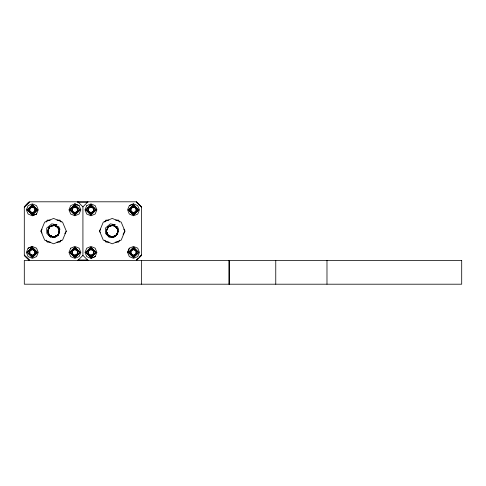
<?xml version="1.0" encoding="UTF-8"?>
<svg xmlns="http://www.w3.org/2000/svg" width="486" height="486" viewBox="0 0 486 486"><rect width="100%" height="100%" fill="white"/><g stroke="black" fill="none" stroke-linecap="round" stroke-linejoin="round"><path stroke-width="0.73" d="M32.325 257.55L37.477 252.398L32.325 247.246L27.18 252.398L32.325 257.55L37.477 252.398M27.18 252.398L32.325 247.246M32.325 214.976L37.477 209.831L32.325 204.679L27.18 209.831L32.325 214.976L37.477 209.831M32.325 204.679L35.387 208.057L35.387 211.598L32.325 213.366L27.18 209.831L32.325 206.289L35.387 208.057L34.755 208.427L34.755 211.228L35.387 211.598M74.899 257.55L80.05 252.398L74.899 247.246L69.747 252.398L74.899 257.55L80.05 252.398M69.747 252.398L74.899 247.246M74.899 214.976L80.05 209.831L74.899 204.679L69.747 209.831L74.899 214.976L80.05 209.831M74.899 204.995L77.96 208.057L77.329 208.427L77.329 211.228L77.96 211.598L77.96 208.057L74.899 206.289L71.837 208.057L71.837 211.598L74.899 213.366L77.96 211.598L79.734 209.831L74.899 204.995L70.063 209.831L74.899 214.66L69.747 209.831L74.899 204.679M90.955 257.55L96.106 252.398L90.955 247.246L85.803 252.398L90.955 257.55L96.106 252.398M85.803 252.398L90.955 247.246M90.955 214.976L85.803 209.831L90.955 214.976L96.106 209.831L90.955 204.679L85.803 209.831M96.106 209.831L90.955 214.66L86.119 209.831L90.955 204.679M133.522 257.55L138.674 252.398L133.522 247.246L128.377 252.398L133.522 257.55L138.674 252.398M128.377 252.398L133.522 257.234L138.358 252.398L136.584 250.63L135.952 250.995L135.952 253.801L133.522 255.205L133.522 255.934L136.584 254.166L136.584 250.63L133.522 247.246M136.584 250.63L133.522 248.862L133.522 249.597L135.952 250.995M133.522 214.976L138.674 209.831L133.522 204.679L128.377 209.831L133.522 214.976L138.674 209.831M128.377 209.831L133.522 214.66L138.358 209.831L136.584 208.057L135.952 208.427L135.952 211.228L133.522 212.631L133.522 213.366L136.584 211.598L136.584 208.057L133.522 204.679M136.584 208.057L133.522 206.289L133.522 207.024L135.952 208.427M136.335 201.799L141.554 207.012L139.312 204.995M117.891 229.277L117.047 234.604L112.242 237.059L107.746 235.005L111.251 236.974L115.212 236.263M117.891 229.283L117.047 234.61L112.242 237.059L107.746 235.005M58.763 234.082L59.559 231.111L57.755 226.853L53.588 225.17L49.414 226.907L53.642 225.17L57.828 226.919L53.642 225.17L49.444 226.877L47.671 231.111L48.321 233.821L50.471 237.083L55.343 237.223L58.757 234.082L56.583 236.263L52.622 236.974L49.122 235.005L47.671 231.111L49.402 226.919L53.588 225.17M117.387 234.082L118.183 231.111L116.385 226.853L112.217 225.17L108.044 226.907L112.266 225.17L116.452 226.919L112.278 225.17L108.026 226.919L106.294 231.111L106.847 233.614L109.095 237.083L113.967 237.223L117.387 234.082L115.644 235.825M137.854 258.649L136.335 260.429L141.554 255.211L139.78 256.717M29.014 202.656L24.3 207.012C25.211 205.973 29.251 200.888 29.512 202.194M57.828 226.926L53.654 225.17L49.402 226.919L47.671 231.111L49.384 235.285L52.622 236.974L49.122 235.005L49.408 235.315L53.612 237.059L57.84 235.297L59.559 231.111L57.755 226.853M115.68 235.661L112.205 237.059L116.433 235.321L118.183 231.111L116.385 226.853M36.529 214.028L38.273 209.831L36.529 205.627L32.325 203.883L28.127 205.627L26.384 209.831L28.127 214.028L32.325 215.772L36.529 214.028L32.325 215.772M28.127 248.194L26.384 252.398L28.127 256.602L32.325 258.339L36.529 256.602L38.273 252.398L36.529 248.194L32.325 246.457L28.127 248.194L32.325 246.457M66.29 231.111L62.573 240.084L53.612 243.79L44.651 240.084L40.933 231.111L44.651 222.145L53.612 218.433L62.573 222.145L66.29 231.111L64.802 233.699M95.159 256.602L96.896 252.398L95.159 248.194L90.955 246.457L86.751 248.194L85.007 252.398L86.751 256.602L90.955 258.339L95.159 256.602L90.955 258.339M116.452 226.919L112.266 225.17L108.044 226.907L106.294 231.111L106.95 233.821C108.585 236.907 112.782 238.049 115.644 235.983C112.661 237.97 108.421 236.834 106.847 233.614M129.325 205.627L127.581 209.831L129.325 214.028L133.522 215.772L137.726 214.028L139.47 209.831L137.726 205.627L133.522 203.883L129.325 205.627L133.522 203.883M127.581 252.398L129.325 248.194L133.522 246.457L137.726 248.194L139.47 252.398L137.726 256.602L133.522 258.339L129.325 256.602L127.581 252.398L129.325 248.194M57.81 235.321L59.559 231.111L57.749 235.382L53.582 237.059L49.408 235.315L47.671 231.111L49.444 226.877M112.266 225.17L108.074 226.877L106.294 231.111L107.503 234.355M116.433 235.321L118.183 231.111L116.379 235.382M108.074 226.877L106.294 231.111L108.007 235.285L111.251 236.974L108.032 235.315L106.294 231.111L108.749 226.306L114.082 225.461M55.453 225.461L50.119 226.306L47.671 231.111L48.321 233.821C49.961 236.907 54.153 238.049 57.014 235.983C54.037 237.97 49.791 236.834 48.223 233.614M50.125 226.306L47.671 231.111L49.408 235.315M108.749 226.306L106.294 231.111L108.032 235.315M42.051 229.173L40.933 231.111L42.051 233.049M46.152 222.072L47.276 220.134L50.258 220.134M61.072 240.157L59.954 242.095L56.971 242.095M100.681 229.173L99.557 231.111L103.275 240.084L112.242 243.79L121.202 240.084L124.92 231.111L121.202 222.145L112.242 218.433L103.275 222.145L99.557 231.111L100.304 232.405M104.782 222.072L105.899 220.134L108.882 220.134M119.696 240.157L118.578 242.095L115.595 242.095M123.055 234.343L124.92 231.111L123.802 229.173M59.316 232.794L57.852 235.279L55.495 236.749L52.737 236.992L49.779 235.649M117.94 232.794L116.476 235.279L114.119 236.749L111.367 236.992L108.402 235.649M24.391 255.466L29.512 260.429M141.554 207.012L141.159 207.012M29.324 260.356L29.512 260.028L24.3 255.211M87.996 260.429L82.924 255.357L82.924 206.872L87.996 201.799M82.924 255.357L77.857 260.429M32.325 214.66L37.161 209.831L32.325 204.995L27.495 209.831L32.325 214.66L29.263 211.598L29.263 208.057L29.901 208.427L32.325 207.024L34.755 208.427M27.495 252.398L32.325 247.562L37.161 252.398L32.325 257.234L27.495 252.398L32.325 257.234M86.119 209.831L90.955 204.995L95.791 209.831L94.017 211.598L90.955 213.366L87.893 211.598L87.893 208.057L90.955 206.289L94.017 208.057L95.791 209.831M70.063 252.398L74.899 247.562L79.734 252.398L74.899 257.234L70.063 252.398L74.899 257.234M86.119 252.398L90.955 247.562L95.791 252.398L90.955 257.234L86.119 252.398L90.955 257.234M133.522 214.66L128.693 209.831L133.522 204.995L138.358 209.831M133.522 257.234L128.693 252.398L133.522 247.562L138.358 252.398M128.693 209.831L130.461 208.057L133.522 206.289M128.693 252.398L130.461 250.63L133.522 248.862M57.087 235.801L58.581 234.416M24.695 255.211L24.349 255.338M29.263 211.598L29.901 211.228L32.325 212.631L34.755 211.228M71.837 208.057L72.469 208.427L74.899 207.024L77.329 208.427M71.837 211.598L72.469 211.228L74.899 212.631L74.899 213.366M74.899 212.631L77.329 211.228M87.893 208.057L88.525 208.427L90.955 207.024L93.385 208.427L94.017 208.057L90.955 204.995M87.893 211.598L88.525 211.228L90.955 212.631L93.385 211.228L94.017 211.598L94.017 208.057M32.325 247.562L35.387 250.63L35.387 254.166L32.325 255.934L29.263 254.166L29.263 250.63L32.325 248.862L35.387 250.63L37.161 252.398M29.263 250.63L29.901 250.995L32.325 249.597L34.755 250.995L34.755 253.801L32.325 255.205L29.901 253.801L29.263 254.166M34.755 250.995L35.387 250.63M133.522 213.366L130.461 211.598L130.461 208.057L131.099 208.427L133.522 207.024M130.461 211.598L131.099 211.228L133.522 212.631M74.899 247.562L77.96 250.63L77.96 254.166L74.899 255.934L71.837 254.166L71.837 250.63L74.899 248.862L77.96 250.63L79.734 252.398M71.837 250.63L72.469 250.995L74.899 249.597L77.329 250.995L77.96 250.63M71.837 254.166L72.469 253.801L74.899 255.205L77.329 253.801L77.96 254.166M90.955 247.562L94.017 250.63L94.017 254.166L90.955 255.934L87.893 254.166L87.893 250.63L90.955 248.862L94.017 250.63L95.791 252.398M87.893 250.63L88.525 250.995L90.955 249.597L93.385 250.995L94.017 250.63M87.893 254.166L88.525 253.801L90.955 255.205L93.385 253.801L94.017 254.166M133.522 255.934L130.461 254.166L130.461 250.63L131.099 250.995L133.522 249.597M130.461 254.166L131.099 253.801L133.522 255.205M54.189 236.804L57.84 235.297M112.819 236.804L116.464 235.297M74.899 203.883L70.695 205.627L68.957 209.831L70.695 214.028L74.899 215.772L79.103 214.028L80.84 209.831L79.103 205.627L74.899 203.883L79.103 205.627M141.505 255.338L141.159 255.211L141.554 255.211M77.244 202.194L87.851 202.194M56.971 220.134L59.954 220.134L61.072 222.072M115.595 220.134L118.578 220.134L119.696 222.072M50.258 242.095L47.276 242.095L46.152 240.157M108.882 242.095L105.899 242.095L104.782 240.157M78.003 260.028L87.851 260.028M115.638 224.951L110.371 223.821L105.322 228.147L105.498 233.462L109.095 237.083M57.014 224.951L51.747 223.821L46.692 228.147L46.875 233.462L50.471 237.083M112.539 224.277L114.714 224.732M53.916 224.277L56.807 224.884M24.349 206.89L24.695 207.012M108.007 235.285L111.61 236.804M49.384 235.285L52.986 236.804M135.952 211.228L136.584 211.598M135.952 253.801L136.584 254.166M34.755 253.801L35.387 254.166M141.159 255.211L141.329 255.278M77.857 201.799L82.924 206.872M29.373 260.429L24.3 255.357L24.3 206.872L29.373 201.799L136.481 201.799L141.554 206.872L141.554 255.357L136.335 260.429M136.839 202.656L138.346 204.029M55.926 225.941L59.262 229.277L55.933 225.941M136.402 260.204L136.335 260.028M118.62 229.368L117.272 226.373M59.991 229.368L58.642 226.373M326.981 260.429L326.981 284.201M275.762 260.429L275.762 284.201M141.371 260.429L141.371 284.201M131.099 208.427L131.099 211.228M131.099 250.995L131.099 253.801M93.385 208.427L93.385 211.228M93.385 250.995L93.385 253.801M90.955 206.289L90.955 207.024M90.955 212.631L90.955 213.366M90.955 248.862L90.955 249.597M90.955 255.205L90.955 255.934M88.525 208.427L88.525 211.228M88.525 250.995L88.525 253.801M77.329 250.995L77.329 253.801M74.899 206.289L74.899 207.024M74.899 248.862L74.899 249.597M74.899 255.205L74.899 255.934M72.469 208.427L72.469 211.228M72.469 250.995L72.469 253.801M32.325 206.289L32.325 207.024M32.325 212.631L32.325 213.366M32.325 248.862L32.325 249.597M32.325 255.205L32.325 255.934M29.901 208.427L29.901 211.228M29.901 250.995L29.901 253.801M229.131 260.429L229.131 284.201L229.131 260.429M59.158 229.939L58.423 234.604L53.612 237.059L58.417 234.61L59.164 229.951M86.751 205.627L85.007 209.831L86.751 214.028L90.955 215.772L95.159 214.028L96.896 209.831L95.159 205.627L90.955 203.883L86.751 205.627M70.695 248.194L68.957 252.398L70.695 256.602L74.899 258.339L79.103 256.602L80.84 252.398L79.103 248.194L74.899 246.457L70.695 248.194M32.325 206.659L29.585 208.245L29.585 211.41L32.325 212.996L35.071 211.41L35.071 208.245L32.325 206.659M74.899 206.659L72.153 208.245L72.153 211.41L74.899 212.996L77.645 211.41L77.645 208.245L74.899 206.659M90.955 206.659L88.209 208.245L88.209 211.41L90.955 212.996L93.701 211.41L93.701 208.245L90.955 206.659M32.325 249.227L29.585 250.812L29.585 253.984L32.325 255.569L35.071 253.984L35.071 250.812L32.325 249.227M133.522 206.659L130.783 208.245L130.783 211.41L133.522 212.996L136.268 211.41L136.268 208.245L133.522 206.659M74.899 249.227L72.153 250.812L72.153 253.984L74.899 255.569L77.645 253.984L77.645 250.812L74.899 249.227M90.955 249.227L88.209 250.812L88.209 253.984L90.955 255.569L93.701 253.984L93.701 250.812L90.955 249.227M133.522 249.227L130.783 250.812L130.783 253.984L133.522 255.569L136.268 253.984L136.268 250.812L133.522 249.227M461.7 260.429L24.3 260.429L24.3 284.201L461.7 284.201L461.7 260.429M117.412 228.797L114.556 225.941L117.418 228.809"/></g></svg>
